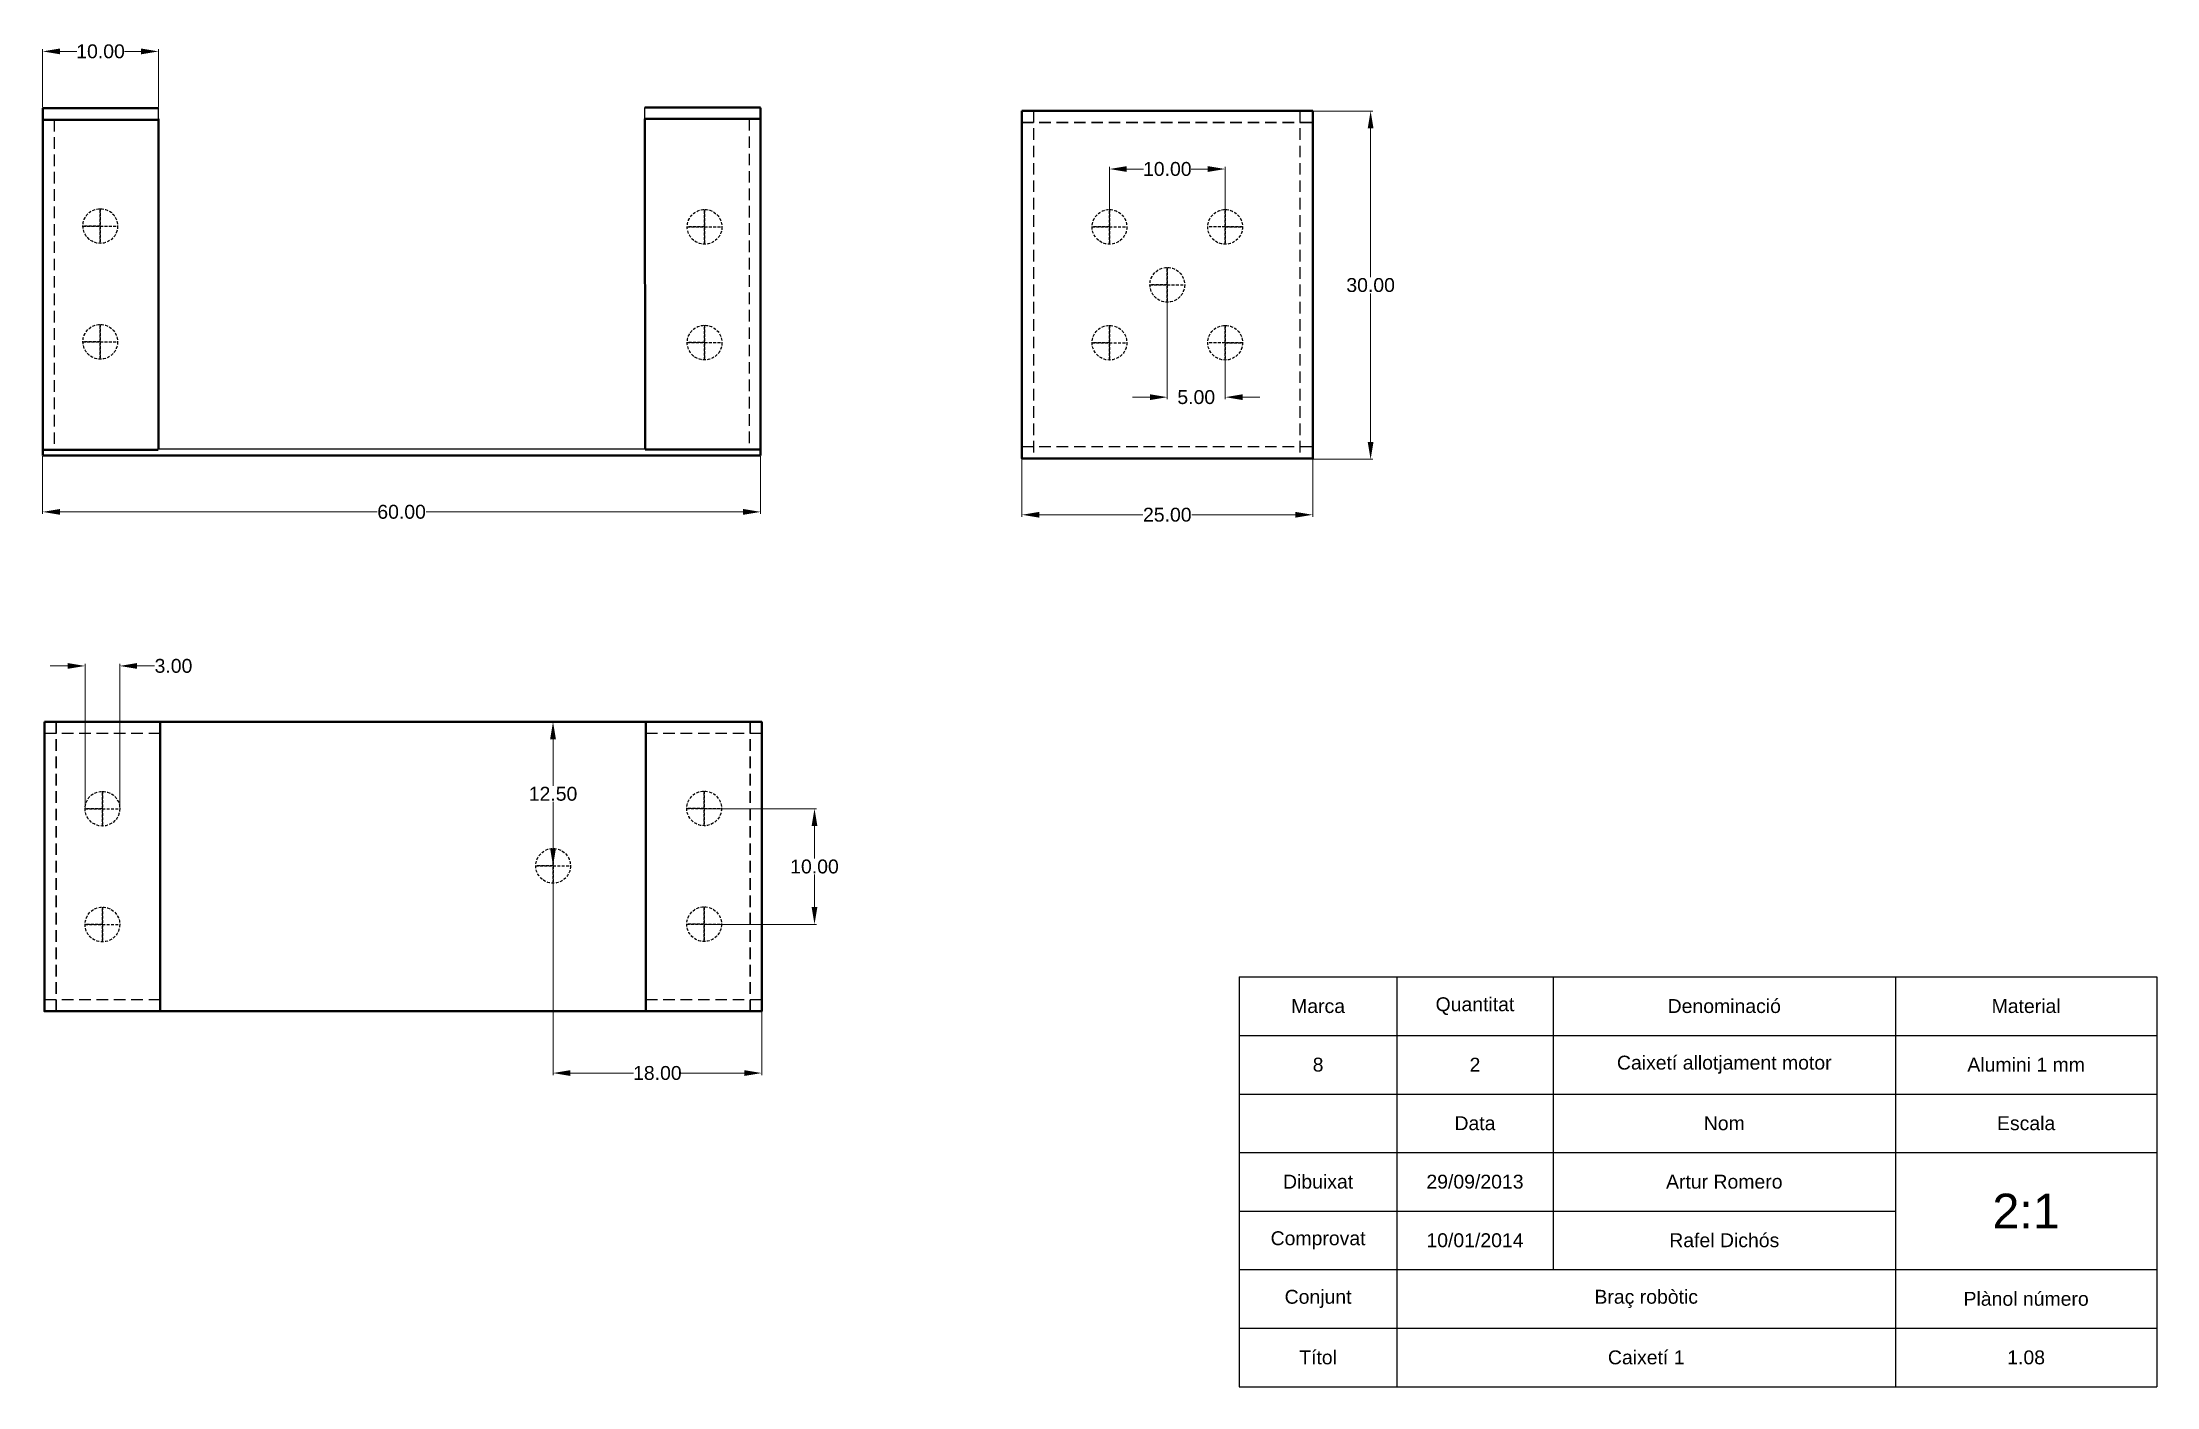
# Paper-space layout 'Presentación1' of a CAD drawing. Header units: millimetres. Extents: x 20 to 203, y 0 to 116.
import ezdxf

# ---------------------------------------------------------------- set-up
doc = ezdxf.new("R2010")
doc.units = ezdxf.units.MM
doc.header["$MEASUREMENT"] = 0
doc.linetypes.add('TRAZOS2', pattern=[0.375, 0.25, -0.125])
doc.linetypes.add('TRAZOSX2', pattern=[1.5, 1, -0.5])
doc.styles.get("Standard").update_dxf_attribs({"font": 'arial.ttf', "height": 1.2})
doc.dimstyles.get("Standard").update_dxf_attribs({"dimtxt": 1.2, "dimasz": 1.5, "dimexe": 0.18, "dimexo": 0.0625, "dimgap": 0.09, "dimtad": 0, "dimtih": 1, "dimtoh": 1, "dimzin": 0, "dimdsep": 46, "dimtxsty": 'Standard', "dimcen": 0.09, "dimclrd": 256, "dimadec": 0, "dimazin": 0, "dimtfac": 1, "dimtofl": 0, "dimtmove": 0, "dimatfit": 3, "dimfxl": 1, "dimtolj": 1, "dimtzin": 0, "dimlwd": 20, "dimlwe": 20, "dimarcsym": 0})

# ---------------------------------------------------------------- blocks, each defined once
blk = doc.blocks.new('*D1')
at = {"color": 0, "lineweight": 20, "transparency": 16777216}
for p, q in [((104.5, 80.23), (104.5, 75.26)), ((129.62, 80.23), (129.62, 75.26))]:
    blk.add_line(p, q, dxfattribs=at)
at = {"lineweight": 20, "transparency": 16777216}
for p, q in [((106, 75.44), (114.94, 75.44)), ((128.12, 75.44), (119.18, 75.44))]:
    blk.add_line(p, q, dxfattribs=at)
at = {"linetype": 'TRAZOS2', "lineweight": -3, "transparency": 16777216}
for points in [[(106, 75.69), (106, 75.19), (104.5, 75.44)], [(128.12, 75.69), (128.12, 75.19), (129.62, 75.44)]]:
    blk.add_solid(points, dxfattribs=at)
at = {"layer": 'Defpoints', "color": 0, "linetype": 'TRAZOS2', "lineweight": -3, "transparency": 16777216}
for p in [(104.5, 80.29), (129.62, 80.29), (129.62, 75.44)]:
    blk.add_point(p, dxfattribs=at)
at = {"color": 0, "linetype": 'TRAZOS2', "lineweight": -3, "transparency": 16777216, "insert": (117.06, 75.44), "char_height": 1.2, "attachment_point": 5}
blk.add_mtext('\\A1;25.00', dxfattribs=at)
blk = doc.blocks.new('*D2')
at = {"color": 0, "lineweight": 20, "transparency": 16777216}
for p, q in [((129.68, 110.32), (134.8, 110.32)), ((129.68, 80.23), (134.8, 80.23))]:
    blk.add_line(p, q, dxfattribs=at)
at = {"lineweight": 20, "transparency": 16777216}
for p, q in [((134.62, 108.82), (134.62, 95.98)), ((134.62, 81.73), (134.62, 94.57))]:
    blk.add_line(p, q, dxfattribs=at)
at = {"linetype": 'TRAZOS2', "lineweight": -3, "transparency": 16777216}
for points in [[(134.37, 108.82), (134.87, 108.82), (134.62, 110.32)], [(134.37, 81.73), (134.87, 81.73), (134.62, 80.23)]]:
    blk.add_solid(points, dxfattribs=at)
at = {"layer": 'Defpoints', "color": 0, "linetype": 'TRAZOS2', "lineweight": -3, "transparency": 16777216}
for p in [(129.62, 110.32), (129.62, 80.23), (134.62, 80.23)]:
    blk.add_point(p, dxfattribs=at)
at = {"color": 0, "linetype": 'TRAZOS2', "lineweight": -3, "transparency": 16777216, "insert": (134.62, 95.28), "char_height": 1.2, "attachment_point": 5}
blk.add_mtext('\\A1;30.00', dxfattribs=at)
blk = doc.blocks.new('*D3')
at = {"color": 0, "lineweight": 20, "transparency": 16777216}
for p, q in [((112.06, 100.37), (112.06, 105.49)), ((122.06, 100.37), (122.06, 105.49))]:
    blk.add_line(p, q, dxfattribs=at)
at = {"lineweight": 20, "transparency": 16777216}
for p, q in [((113.56, 105.31), (115, 105.31)), ((120.56, 105.31), (119.12, 105.31))]:
    blk.add_line(p, q, dxfattribs=at)
at = {"linetype": 'TRAZOS2', "lineweight": -3, "transparency": 16777216}
for points in [[(113.56, 105.56), (113.56, 105.06), (112.06, 105.31)], [(120.56, 105.56), (120.56, 105.06), (122.06, 105.31)]]:
    blk.add_solid(points, dxfattribs=at)
at = {"layer": 'Defpoints', "color": 0, "linetype": 'TRAZOS2', "lineweight": -3, "transparency": 16777216}
for p in [(122.06, 105.31), (112.06, 100.31), (122.06, 100.31)]:
    blk.add_point(p, dxfattribs=at)
at = {"color": 0, "linetype": 'TRAZOS2', "lineweight": -3, "transparency": 16777216, "insert": (117.06, 105.31), "char_height": 1.2, "attachment_point": 5}
blk.add_mtext('\\A1;10.00', dxfattribs=at)
blk = doc.blocks.new('*D4')
at = {"color": 0, "lineweight": 20, "transparency": 16777216}
for p, q in [((117.06, 95.24), (117.06, 85.42)), ((122.06, 90.24), (122.06, 85.42))]:
    blk.add_line(p, q, dxfattribs=at)
at = {"lineweight": 20, "transparency": 16777216}
for p, q in [((115.56, 85.6), (114.06, 85.6)), ((123.56, 85.6), (125.06, 85.6))]:
    blk.add_line(p, q, dxfattribs=at)
at = {"linetype": 'TRAZOS2', "lineweight": -3, "transparency": 16777216}
for points in [[(115.56, 85.85), (115.56, 85.35), (117.06, 85.6)], [(123.56, 85.85), (123.56, 85.35), (122.06, 85.6)]]:
    blk.add_solid(points, dxfattribs=at)
at = {"layer": 'Defpoints', "color": 0, "linetype": 'TRAZOS2', "lineweight": -3, "transparency": 16777216}
for p in [(117.06, 95.31), (122.06, 90.31), (122.06, 85.6)]:
    blk.add_point(p, dxfattribs=at)
at = {"color": 0, "linetype": 'TRAZOS2', "lineweight": -3, "transparency": 16777216, "insert": (119.56, 85.6), "char_height": 1.2, "attachment_point": 5}
blk.add_mtext('\\A1;5.00', dxfattribs=at)
blk = doc.blocks.new('*D5')
at = {"color": 0, "lineweight": 20, "transparency": 16777216}
for p, q in [((19.93, 80.5), (19.93, 75.51)), ((81.93, 80.5), (81.93, 75.51))]:
    blk.add_line(p, q, dxfattribs=at)
at = {"lineweight": 20, "transparency": 16777216}
for p, q in [((21.43, 75.69), (48.82, 75.69)), ((80.43, 75.69), (53.05, 75.69))]:
    blk.add_line(p, q, dxfattribs=at)
at = {"linetype": 'TRAZOS2', "lineweight": -3, "transparency": 16777216}
for points in [[(21.43, 75.94), (21.43, 75.44), (19.93, 75.69)], [(80.43, 75.94), (80.43, 75.44), (81.93, 75.69)]]:
    blk.add_solid(points, dxfattribs=at)
at = {"layer": 'Defpoints', "color": 0, "linetype": 'TRAZOS2', "lineweight": -3, "transparency": 16777216}
for p in [(19.93, 80.56), (81.93, 80.56), (81.93, 75.69)]:
    blk.add_point(p, dxfattribs=at)
at = {"color": 0, "linetype": 'TRAZOS2', "lineweight": -3, "transparency": 16777216, "insert": (50.93, 75.69), "char_height": 1.2, "attachment_point": 5}
blk.add_mtext('\\A1;60.00', dxfattribs=at)
blk = doc.blocks.new('*D6')
at = {"color": 0, "lineweight": 20, "transparency": 16777216}
for p, q in [((77.09, 50.05), (86.77, 50.05)), ((77.09, 40.05), (86.77, 40.05))]:
    blk.add_line(p, q, dxfattribs=at)
at = {"lineweight": 20, "transparency": 16777216}
for p, q in [((86.59, 48.55), (86.59, 45.75)), ((86.59, 41.55), (86.59, 44.35))]:
    blk.add_line(p, q, dxfattribs=at)
at = {"linetype": 'TRAZOS2', "lineweight": -3, "transparency": 16777216}
for points in [[(86.34, 48.55), (86.84, 48.55), (86.59, 50.05)], [(86.34, 41.55), (86.84, 41.55), (86.59, 40.05)]]:
    blk.add_solid(points, dxfattribs=at)
at = {"layer": 'Defpoints', "color": 0, "linetype": 'TRAZOS2', "lineweight": -3, "transparency": 16777216}
for p in [(77.03, 50.05), (77.03, 40.05), (86.59, 40.05)]:
    blk.add_point(p, dxfattribs=at)
at = {"color": 0, "linetype": 'TRAZOS2', "lineweight": -3, "transparency": 16777216, "insert": (86.59, 45.05), "char_height": 1.2, "attachment_point": 5}
blk.add_mtext('\\A1;10.00', dxfattribs=at)
blk = doc.blocks.new('*D7')
at = {"lineweight": 20, "transparency": 16777216}
for p, q in [((22.09, 62.38), (20.59, 62.38)), ((28.09, 62.38), (29.59, 62.38))]:
    blk.add_line(p, q, dxfattribs=at)
at = {"color": 0, "lineweight": 20, "transparency": 16777216}
for p, q in [((23.59, 50.11), (23.59, 62.56)), ((26.59, 50.11), (26.59, 62.56))]:
    blk.add_line(p, q, dxfattribs=at)
at = {"linetype": 'TRAZOS2', "lineweight": -3, "transparency": 16777216}
for points in [[(22.09, 62.63), (22.09, 62.13), (23.59, 62.38)], [(28.09, 62.63), (28.09, 62.13), (26.59, 62.38)]]:
    blk.add_solid(points, dxfattribs=at)
at = {"layer": 'Defpoints', "color": 0, "linetype": 'TRAZOS2', "lineweight": -3, "transparency": 16777216}
for p in [(26.59, 62.38), (23.59, 50.05), (26.59, 50.05)]:
    blk.add_point(p, dxfattribs=at)
at = {"color": 0, "linetype": 'TRAZOS2', "lineweight": -3, "transparency": 16777216, "insert": (31.23, 62.38), "char_height": 1.2, "attachment_point": 5}
blk.add_mtext('\\A1;3.00', dxfattribs=at)
blk = doc.blocks.new('*D8')
at = {"color": 0, "lineweight": 20, "transparency": 16777216}
for p, q in [((19.93, 110.62), (19.93, 115.65)), ((29.93, 110.62), (29.93, 115.65))]:
    blk.add_line(p, q, dxfattribs=at)
at = {"lineweight": 20, "transparency": 16777216}
for p, q in [((21.43, 115.47), (22.88, 115.47)), ((28.43, 115.47), (26.99, 115.47))]:
    blk.add_line(p, q, dxfattribs=at)
at = {"linetype": 'TRAZOS2', "lineweight": -3, "transparency": 16777216}
for points in [[(21.43, 115.72), (21.43, 115.22), (19.93, 115.47)], [(28.43, 115.72), (28.43, 115.22), (29.93, 115.47)]]:
    blk.add_solid(points, dxfattribs=at)
at = {"layer": 'Defpoints', "color": 0, "linetype": 'TRAZOS2', "lineweight": -3, "transparency": 16777216}
for p in [(29.93, 115.47), (19.93, 110.56), (29.93, 110.56)]:
    blk.add_point(p, dxfattribs=at)
at = {"color": 0, "linetype": 'TRAZOS2', "lineweight": -3, "transparency": 16777216, "insert": (24.93, 115.47), "char_height": 1.2, "attachment_point": 5}
blk.add_mtext('\\A1;10.00', dxfattribs=at)
blk = doc.blocks.new('*D9')
at = {"color": 0, "lineweight": 20, "transparency": 16777216}
for p, q in [((64.01, 45.05), (64.01, 27.03)), ((82.03, 45.05), (82.03, 27.03))]:
    blk.add_line(p, q, dxfattribs=at)
at = {"lineweight": 20, "transparency": 16777216}
for p, q in [((65.51, 27.21), (70.97, 27.21)), ((80.53, 27.21), (75.08, 27.21))]:
    blk.add_line(p, q, dxfattribs=at)
at = {"linetype": 'TRAZOS2', "lineweight": -3, "transparency": 16777216}
for points in [[(65.51, 27.46), (65.51, 26.96), (64.01, 27.21)], [(80.53, 27.46), (80.53, 26.96), (82.03, 27.21)]]:
    blk.add_solid(points, dxfattribs=at)
at = {"layer": 'Defpoints', "color": 0, "linetype": 'TRAZOS2', "lineweight": -3, "transparency": 16777216}
for p in [(64.01, 45.11), (82.03, 45.11), (82.03, 27.21)]:
    blk.add_point(p, dxfattribs=at)
at = {"color": 0, "linetype": 'TRAZOS2', "lineweight": -3, "transparency": 16777216, "insert": (73.02, 27.21), "char_height": 1.2, "attachment_point": 5}
blk.add_mtext('\\A1;18.00', dxfattribs=at)
blk = doc.blocks.new('*D10')
at = {"color": 0, "lineweight": 20, "transparency": 16777216}
for p, q in [((63.95, 57.55), (63.83, 57.55)), ((63.95, 45.11), (63.83, 45.11))]:
    blk.add_line(p, q, dxfattribs=at)
at = {"lineweight": 20, "transparency": 16777216}
for p, q in [((64.01, 56.05), (64.01, 52.03)), ((64.01, 46.61), (64.01, 50.63))]:
    blk.add_line(p, q, dxfattribs=at)
at = {"linetype": 'TRAZOS2', "lineweight": -3, "transparency": 16777216}
for points in [[(63.76, 56.05), (64.26, 56.05), (64.01, 57.55)], [(63.76, 46.61), (64.26, 46.61), (64.01, 45.11)]]:
    blk.add_solid(points, dxfattribs=at)
at = {"layer": 'Defpoints', "color": 0, "linetype": 'TRAZOS2', "lineweight": -3, "transparency": 16777216}
for p in [(64.01, 57.55), (64.01, 57.55), (64.01, 45.11)]:
    blk.add_point(p, dxfattribs=at)
at = {"color": 0, "linetype": 'TRAZOS2', "lineweight": -3, "transparency": 16777216, "insert": (64.01, 51.33), "char_height": 1.2, "attachment_point": 5}
blk.add_mtext('\\A1;12.50', dxfattribs=at)
blk = doc.blocks.new('*T13')
at = {"color": 0, "linetype": 'ByBlock', "lineweight": -2, "transparency": 16777216}
for p, q in [((0, 0), (79.25, 0)), ((0, 0), (0, -35.41)), ((13.63, 0), (13.63, -35.41)), ((27.11, 0), (27.11, -25.29)), ((56.69, 0), (56.69, -35.41)), ((79.25, 0), (79.25, -35.41)), ((0, -5.06), (79.25, -5.06)), ((0, -10.12), (79.25, -10.12)), ((0, -15.17), (79.25, -15.17)), ((0, -20.23), (56.69, -20.23)), ((0, -25.29), (79.25, -25.29)), ((0, -30.35), (79.25, -30.35)), ((0, -35.41), (79.25, -35.41))]:
    blk.add_line(p, q, dxfattribs=at)
at = {"color": 0, "lineweight": -3, "transparency": 16777216, "char_height": 1.2, "attachment_point": 5}
for s, insert, width in [('Quantitat', (20.37, -2.53), 13.3575), ('Marca', (6.82, -2.53), 13.5106), ('Denominació', (41.9, -2.53), 29.4661), ('Material', (67.97, -2.53), 22.4327), ('8', (6.82, -7.59), 13.5106), ('2', (20.37, -7.59), 13.3575), ('Caixetí allotjament motor', (41.9, -7.59), 29.4661), ('Alumini 1 mm', (67.97, -7.59), 22.4327), ('Data', (20.37, -12.65), 13.3575), ('Nom', (41.9, -12.65), 29.4661), ('Escala', (67.97, -12.65), 22.4327), ('Dibuixat', (6.82, -17.7), 13.5106), ('{\\A1;29/09/2013', (20.37, -17.7), 13.3575), ('Artur Romero', (41.9, -17.7), 29.4661), ('{\\H2.5x;2:1 }', (67.97, -20.23), 22.4327), ('Comprovat', (6.82, -22.76), 13.5106), ('10/01/2014', (20.37, -22.76), 13.3575), ('Rafel Dichós', (41.9, -22.76), 29.4661), ('Conjunt', (6.82, -27.82), 13.5106), ('Braç robòtic', (35.16, -27.82), 42.9435), ('Plànol número', (67.97, -27.82), 22.4327), ('Títol', (6.82, -32.88), 13.5106), ('Caixetí 1', (35.16, -32.88), 42.9435), ('1.08', (67.97, -32.88), 22.4327)]:
    blk.add_mtext(s, dxfattribs=dict(at, insert=insert, width=width))

psp = doc.layouts.new('Presentación1')

# ---------------------------------------------------------------- linework, layer by layer
at = {"lineweight": 40}
for p, q in [((29.935, 110.56), (19.935, 110.56)), ((19.935, 110.56), (19.935, 80.56)), ((29.935, 109.632), (29.935, 81.132)), ((81.935, 110.632), (71.935, 110.632)), ((81.935, 109.632), (71.935, 109.632)), ((71.935, 109.632), (71.971, 81.092)), ((81.935, 80.56), (81.935, 110.56)), ((19.935, 109.56), (29.935, 109.56)), ((29.9, 81.055), (19.9, 81.055)), ((19.935, 80.56), (81.935, 80.56)), ((71.96, 81.092), (81.96, 81.092)), ((30.089, 57.551), (30.089, 32.551)), ((72.03, 57.551), (72.03, 32.551))]:
    psp.add_line(p, q, dxfattribs=at)
at = {"lineweight": -3}
for p, q in [((29.935, 109.632), (29.935, 110.56)), ((29.935, 81.132), (71.971, 81.132))]:
    psp.add_line(p, q, dxfattribs=at)
psp.add_line((71.935, 109.632), (71.935, 110.632))
at = {"linetype": 'TRAZOS2', "lineweight": -3}
for p, q in [((81.935, 110.632), (80.935, 110.632)), ((24.909, 100.386), (24.909, 101.886)), ((24.909, 101.886), (24.909, 98.886)), ((77.1, 100.312), (77.1, 101.812)), ((77.1, 101.812), (77.1, 98.812)), ((112.061, 100.307), (112.061, 101.807)), ((112.061, 101.807), (112.061, 98.807)), ((122.061, 100.307), (122.061, 101.807)), ((122.061, 101.807), (122.061, 98.807)), ((24.909, 100.386), (23.409, 100.386)), ((23.409, 100.386), (26.409, 100.386)), ((24.909, 98.886), (24.909, 100.386)), ((77.1, 100.312), (75.6, 100.312)), ((75.6, 100.312), (78.6, 100.312)), ((77.1, 98.812), (77.1, 100.312)), ((112.061, 100.307), (110.561, 100.307)), ((110.561, 100.307), (113.561, 100.307)), ((112.061, 98.807), (112.061, 100.307)), ((123.561, 100.307), (120.561, 100.307)), ((122.061, 98.807), (122.061, 100.307)), ((122.061, 100.307), (123.561, 100.307)), ((117.061, 95.307), (117.061, 96.807)), ((117.061, 96.807), (117.061, 93.807)), ((117.061, 95.307), (115.561, 95.307)), ((115.561, 95.307), (118.561, 95.307)), ((117.061, 93.807), (117.061, 95.307)), ((24.909, 90.386), (24.909, 91.886)), ((24.909, 91.886), (24.909, 88.886)), ((77.1, 90.312), (77.1, 91.812)), ((77.1, 91.812), (77.1, 88.812)), ((112.061, 90.307), (112.061, 91.807)), ((112.061, 91.807), (112.061, 88.807)), ((122.061, 90.307), (122.061, 91.807)), ((122.061, 91.807), (122.061, 88.807)), ((24.909, 90.386), (23.409, 90.386)), ((23.409, 90.386), (26.409, 90.386)), ((24.909, 88.886), (24.909, 90.386)), ((77.1, 90.312), (75.6, 90.312)), ((75.6, 90.312), (78.6, 90.312)), ((77.1, 88.812), (77.1, 90.312)), ((112.061, 90.307), (110.561, 90.307)), ((110.561, 90.307), (113.561, 90.307)), ((112.061, 88.807), (112.061, 90.307)), ((123.561, 90.307), (120.561, 90.307)), ((122.061, 88.807), (122.061, 90.307)), ((122.061, 90.307), (123.561, 90.307)), ((25.089, 50.05), (25.089, 51.55)), ((25.089, 51.55), (25.089, 48.55)), ((77.058, 50.076), (77.058, 51.576)), ((77.058, 51.576), (77.058, 48.576)), ((25.089, 50.05), (23.589, 50.05)), ((23.589, 50.05), (26.589, 50.05)), ((25.089, 48.55), (25.089, 50.05)), ((77.058, 50.076), (75.558, 50.076)), ((75.558, 50.076), (78.558, 50.076)), ((77.058, 48.576), (77.058, 50.076)), ((64.014, 45.109), (64.014, 46.609)), ((64.014, 46.609), (64.014, 43.609)), ((64.014, 45.109), (62.514, 45.109)), ((62.514, 45.109), (65.514, 45.109)), ((64.014, 43.609), (64.014, 45.109)), ((25.089, 40.05), (25.089, 41.55)), ((25.089, 41.55), (25.089, 38.55)), ((77.058, 40.076), (77.058, 41.576)), ((77.058, 41.576), (77.058, 38.576)), ((25.089, 40.05), (23.589, 40.05)), ((23.589, 40.05), (26.589, 40.05)), ((25.089, 38.55), (25.089, 40.05)), ((77.058, 40.076), (75.558, 40.076)), ((75.558, 40.076), (78.558, 40.076)), ((77.058, 38.576), (77.058, 40.076)), ((82.03, 32.549), (82.03, 33.549)), ((20.089, 32.549), (30.089, 32.551))]:
    psp.add_line(p, q, dxfattribs=at)
at = {"linetype": 'TRAZOSX2', "lineweight": -3}
for p, q in [((80.935, 109.632), (80.935, 81.092)), ((105.503, 110.325), (105.503, 80.29)), ((128.503, 110.325), (128.503, 80.29)), ((20.935, 109.56), (20.935, 81.055)), ((104.503, 81.325), (129.619, 81.325)), ((30.089, 56.551), (20.089, 56.551)), ((82.03, 56.551), (72.03, 56.551)), ((30.089, 33.551), (20.089, 33.551)), ((82.03, 33.549), (72.03, 33.549))]:
    psp.add_line(p, q, dxfattribs=at)
at = {"lineweight": 30}
psp.add_line((81.935, 110.632), (81.935, 109.632), dxfattribs=at)
at = {"linetype": 'TRAZOSX2', "lineweight": 30}
for p, q in [((104.503, 109.325), (129.619, 109.325)), ((21.089, 57.551), (21.089, 32.549)), ((81.03, 57.551), (81.03, 32.549))]:
    psp.add_line(p, q, dxfattribs=at)
at = {"lineweight": 40}
for points in [[(104.503, 110.325), (129.619, 110.325), (129.619, 80.29), (104.503, 80.29)], [(20.089, 57.551), (82.03, 57.551), (82.03, 32.549), (20.089, 32.549)]]:
    psp.add_lwpolyline(points, close=True, dxfattribs=at)
at = {"linetype": 'TRAZOS2', "lineweight": -3}
for centre in [(24.909, 100.386), (77.1, 100.312), (112.061, 100.307), (122.061, 100.307), (117.061, 95.307), (24.909, 90.386), (77.1, 90.312), (112.061, 90.307), (122.061, 90.307), (25.089, 50.05), (77.058, 50.076), (64.014, 45.109), (25.089, 40.05), (77.058, 40.076)]:
    psp.add_circle(centre, 1.5, dxfattribs=at)

# ---------------------------------------------------------------- block references
psp.add_blockref('*T13', (123.262, 35.521))

# ---------------------------------------------------------------- dimensions: what is measured, and where the dimension line sits
for base, p1, p2, picture, middle in [((29.935, 115.472), (19.935, 110.56), (29.935, 110.56), '*D8', (24.935, 115.472)), ((122.061, 105.307), (112.061, 100.307), (122.061, 100.307), '*D3', (117.061, 105.307)), ((122.061, 85.597), (117.061, 95.307), (122.061, 90.307), '*D4', (119.561, 85.597)), ((26.589, 62.383), (23.589, 50.05), (26.589, 50.05), '*D7', (31.235, 62.383))]:
    dim = psp.add_linear_dim(base=base, p1=p1, p2=p2, dimstyle='Standard', dxfattribs=at)
    dim.commit()
    dim.dimension.update_dxf_attribs({"geometry": picture, "text_midpoint": middle})
for base, p1, p2, text, picture, middle in [((134.619, 80.228), (129.619, 110.325), (129.619, 80.228), '30.00', '*D2', (134.619, 95.276)), ((64.014, 57.551), (64.014, 45.109), (64.014, 57.551), '12.50', '*D10', (64.014, 51.33))]:
    dim = psp.add_linear_dim(base=base, p1=p1, p2=p2, angle=90, text=text, dimstyle='Standard', dxfattribs=at)
    dim.commit()
    dim.dimension.update_dxf_attribs({"geometry": picture, "text_midpoint": middle})
for base, p1, p2, text, picture, middle in [((81.935, 75.688), (19.935, 80.56), (81.935, 80.56), '60.00', '*D5', (50.935, 75.688)), ((129.619, 75.443), (104.503, 80.29), (129.619, 80.29), '25.00', '*D1', (117.061, 75.443)), ((82.03, 27.211), (64.014, 45.109), (82.03, 45.109), '18.00', '*D9', (73.022, 27.211))]:
    dim = psp.add_linear_dim(base=base, p1=p1, p2=p2, text=text, dimstyle='Standard', dxfattribs=at)
    dim.commit()
    dim.dimension.update_dxf_attribs({"geometry": picture, "text_midpoint": middle})
dim = psp.add_linear_dim(base=(86.591, 40.05), p1=(77.03, 50.05), p2=(77.03, 40.05), angle=90, dimstyle='Standard', dxfattribs=at)
dim.commit()
dim.dimension.update_dxf_attribs({"geometry": '*D6', "text_midpoint": (86.591, 45.05)})

doc.saveas('drawing.dxf')
